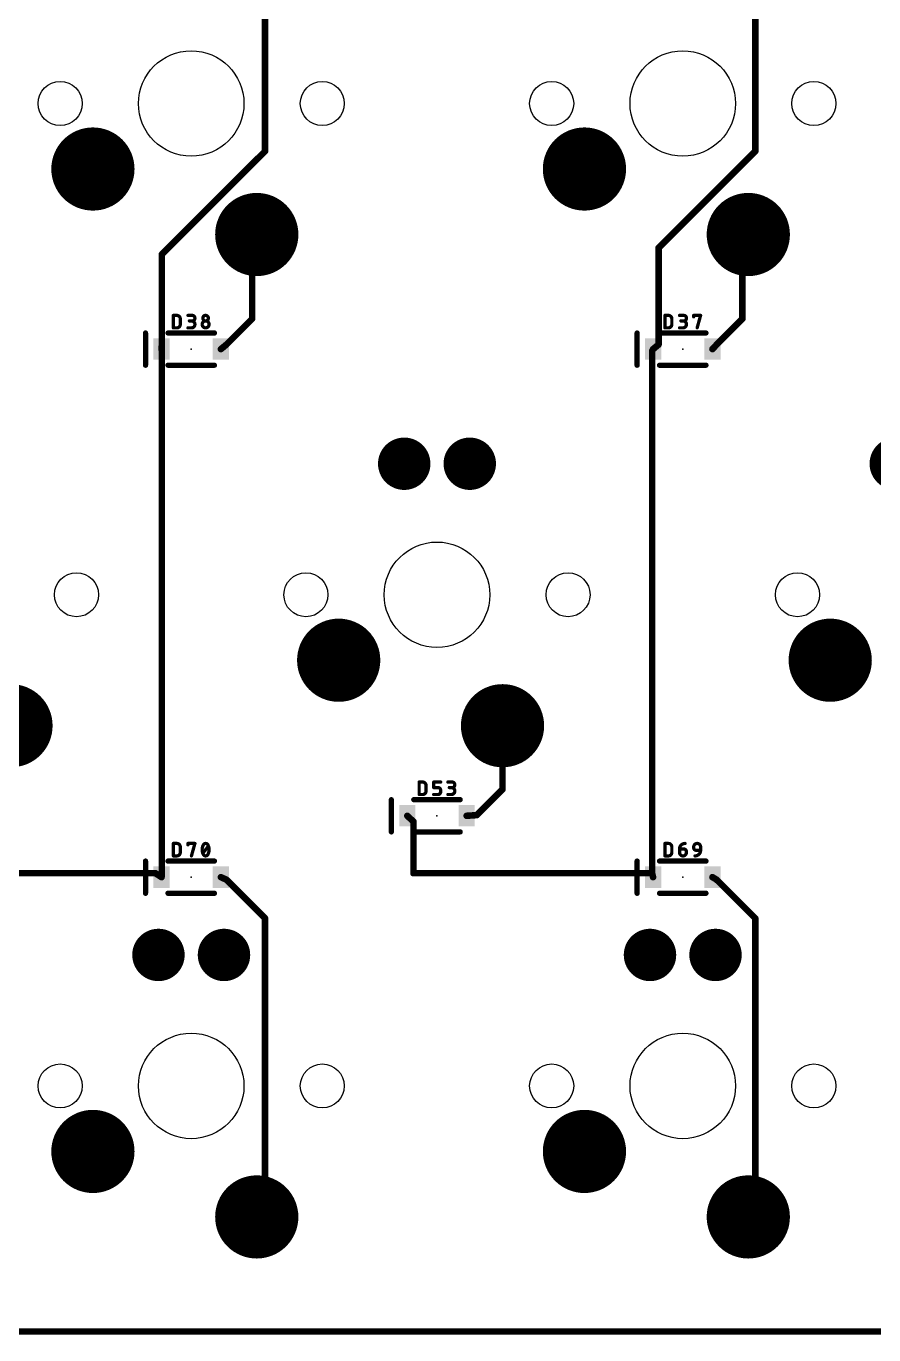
# Model space of a CAD drawing. Extents: x -10 to 314, y -10 to 86.
# Drawn here: x 236.5 to 269.3, y -9.7 to 41.1 of the extents above; entities that cross this region are included whole.
import ezdxf

# ---------------------------------------------------------------- set-up
doc = ezdxf.new("R2010")
doc.units = 0
for name, color, linetype in [('1', 12, 'CONTINUOUS'), ('17', 110, 'CONTINUOUS'), ('20', 31, 'CONTINUOUS'), ('21', 253, 'CONTINUOUS'), ('23', 53, 'CONTINUOUS'), ('25', 253, 'CONTINUOUS')]:
    doc.layers.add(name, color=color, linetype=linetype)

# ---------------------------------------------------------------- blocks, each defined once
blk = doc.blocks.new('RECT')
blk.add_solid([(-0.5, -0.5), (0.5, -0.5), (-0.5, 0.5), (0.5, 0.5)])
blk = doc.blocks.new('ROUNDP')
at = {"const_width": 0.5}
blk.add_lwpolyline([(0, -0.25, 1), (0, 0.25, 1), (0, -0.25)], format="xyb", dxfattribs=at)

msp = doc.modelspace()

# ---------------------------------------------------------------- linework, layer by layer
at = {"layer": '1', "const_width": 0.254}
for points in [[(245.75, 36.25), (245.75, 46.75)], [(264.75, 36.25), (264.75, 46.75)], [(241.75, 32.25), (245.75, 36.25)], [(261, 32.5), (264.75, 36.25)], [(245.25, 33), (245.4275, 33.02)], [(245.25, 33), (245.25, 29.75)], [(264.25, 33), (264.4775, 33.02)], [(264.25, 33), (264.25, 29.75)], [(261, 28.75), (261, 32.5)], [(241.75, 28.75), (241.75, 32.25)], [(245.25, 29.75), (244.25, 28.75)], [(264.25, 29.75), (263.25, 28.75)], [(241.75, 28.75), (241.7375, 28.575)], [(241.75, 28.5), (241.7375, 28.575)], [(241.75, 8.25), (241.75, 28.5)], [(244.25, 28.75), (244.0375, 28.575)], [(260.75, 28.5), (260.7875, 28.575)], [(260.75, 8.25), (260.75, 28.5)], [(261, 28.75), (260.7875, 28.575)], [(263.25, 28.75), (263.0875, 28.575)], [(254.9525, 13.97), (254.9525, 11.5)], [(254.9525, 11.5), (253.9551, 10.5026)], [(251.5, 10.25), (251.2625, 10.4775)], [(251.5, 10.25), (251.5, 8.25)], [(253.9551, 10.5026), (253.5625, 10.4775)], [(232.25, 8.25), (241.5, 8.25)], [(241.5, 8.25), (241.7375, 8.0962)], [(241.75, 8.25), (241.7375, 8.0962)], [(244.25, 8), (244.0375, 8.0962)], [(245.75, 6.5), (244.25, 8)], [(251.5, 8.25), (260.75, 8.25)], [(260.75, 8.25), (260.7875, 8.0962)], [(263.25, 8), (263.0875, 8.0962)], [(264.75, 6.5), (263.25, 8)], [(245.75, -4.75), (245.75, 6.5)], [(264.75, -4.75), (264.75, 6.5)], [(245.5, -5), (245.4275, -5.08)], [(245.5, -5), (245.75, -4.75)], [(264.5, -5), (264.4775, -5.08)], [(264.5, -5), (264.75, -4.75)], [(309.5625, -9.525), (-4.7625, -9.525)]]:
    msp.add_lwpolyline(points, dxfattribs=at)
at = {"layer": '1', "const_width": 0.127}
for points in [[(245.6865, 36.25, 1), (245.8135, 36.25)], [(245.7949, 36.2051, 1), (245.7051, 36.2949)], [(264.6865, 36.25, 1), (264.8135, 36.25)], [(264.7949, 36.2051, 1), (264.7051, 36.2949)], [(245.3135, 33, 1), (245.1865, 33)], [(245.2429, 33.0631, 1), (245.2571, 32.9369)], [(245.4346, 32.9569, 1), (245.4204, 33.0831)], [(264.3135, 33, 1), (264.1865, 33)], [(264.2444, 33.0633, 1), (264.2556, 32.9367)], [(264.4831, 32.9567, 1), (264.4719, 33.0833)], [(261.0635, 32.5, 1), (260.9365, 32.5)], [(260.9551, 32.5449, 1), (261.0449, 32.4551)], [(241.8135, 32.25, 1), (241.6865, 32.25)], [(241.7051, 32.2949, 1), (241.7949, 32.2051)], [(245.1865, 29.75, 1), (245.3135, 29.75)], [(245.2949, 29.7051, 1), (245.2051, 29.7949)], [(264.1865, 29.75, 1), (264.3135, 29.75)], [(264.2949, 29.7051, 1), (264.2051, 29.7949)], [(241.8001, 28.5854, 1), (241.6749, 28.5646)], [(241.6742, 28.5795, 1), (241.8008, 28.5705)], [(241.6865, 28.75, 1), (241.8135, 28.75)], [(241.8135, 28.5, 1), (241.6865, 28.5)], [(241.8133, 28.7455, 1), (241.6867, 28.7545)], [(241.6874, 28.4896, 1), (241.8126, 28.5104)], [(243.9971, 28.624, 1), (244.0779, 28.526)], [(244.2051, 28.7949, 1), (244.2949, 28.7051)], [(244.2904, 28.701, 1), (244.2096, 28.799)], [(260.8135, 28.5, 1), (260.6865, 28.5)], [(260.6932, 28.5284, 1), (260.8068, 28.4716)], [(260.7471, 28.624, 1), (260.8279, 28.526)], [(260.8443, 28.5466, 1), (260.7307, 28.6034)], [(260.9365, 28.75, 1), (261.0635, 28.75)], [(261.0404, 28.701, 1), (260.9596, 28.799)], [(263.041, 28.6182, 1), (263.134, 28.5318)], [(263.2051, 28.7949, 1), (263.2949, 28.7051)], [(263.2965, 28.7068, 1), (263.2035, 28.7932)], [(255.016, 13.97, 1), (254.889, 13.97)], [(254.889, 11.5, 1), (255.016, 11.5)], [(254.9974, 11.4551, 1), (254.9076, 11.5449)], [(251.3064, 10.5234, 1), (251.2186, 10.4316)], [(251.5635, 10.25, 1), (251.4365, 10.25)], [(251.4561, 10.2041, 1), (251.5439, 10.2959)], [(253.5585, 10.5409, 1), (253.5665, 10.4141)], [(253.9102, 10.5475, 1), (254, 10.4577)], [(253.9591, 10.4392, 1), (253.951, 10.5659)], [(241.5345, 8.3033, 1), (241.4655, 8.1967)], [(241.5, 8.1865, 1), (241.5, 8.3135)], [(241.6742, 8.1014, 1), (241.8008, 8.0911)], [(241.6865, 8.25, 1), (241.8135, 8.25)], [(241.8133, 8.2449, 1), (241.6867, 8.2551)], [(241.703, 8.0429, 1), (241.772, 8.1496)], [(244.0637, 8.1541, 1), (244.0113, 8.0384)], [(244.2949, 8.0449, 1), (244.2051, 7.9551)], [(244.2238, 7.9422, 1), (244.2762, 8.0578)], [(251.5, 8.3135, 1), (251.5, 8.1865)], [(251.4365, 8.25, 1), (251.5635, 8.25)], [(260.8117, 8.265, 1), (260.6883, 8.235)], [(260.6865, 8.25, 1), (260.8135, 8.25)], [(260.7258, 8.0812, 1), (260.8492, 8.1113)], [(260.75, 8.1865, 1), (260.75, 8.3135)], [(263.1199, 8.1509, 1), (263.0551, 8.0416)], [(263.2949, 8.0449, 1), (263.2051, 7.9551)], [(263.2176, 7.9454, 1), (263.2824, 8.0546)], [(245.8135, 6.5, 1), (245.6865, 6.5)], [(245.7051, 6.4551, 1), (245.7949, 6.5449)], [(264.8135, 6.5, 1), (264.6865, 6.5)], [(264.7051, 6.4551, 1), (264.7949, 6.5449)], [(245.3804, -5.0374, 1), (245.4746, -5.1226)], [(245.4551, -4.9551, 1), (245.5449, -5.0449)], [(245.5471, -5.0426, 1), (245.4529, -4.9574)], [(245.6865, -4.75, 1), (245.8135, -4.75)], [(245.7949, -4.7949, 1), (245.7051, -4.7051)], [(264.4164, -5.0628, 1), (264.5386, -5.0972)], [(264.4551, -4.9551, 1), (264.5449, -5.0449)], [(264.5611, -5.0172, 1), (264.4389, -4.9828)], [(264.6865, -4.75, 1), (264.8135, -4.75)], [(264.7949, -4.7949, 1), (264.7051, -4.7051)]]:
    msp.add_lwpolyline(points, format="xyb", dxfattribs=at)
at = {"layer": '20', "const_width": 0.1524}
msp.add_lwpolyline([(-4.7625, -9.525), (309.5625, -9.525)], dxfattribs=at)
at = {"layer": '20'}
for centre, radius in [((242.8875, 38.1), 2.0447), ((261.9375, 38.1), 2.0447), ((237.8075, 38.1), 0.8534), ((247.9675, 38.1), 0.8534), ((256.8575, 38.1), 0.8534), ((267.0175, 38.1), 0.8534), ((252.4125, 19.05), 2.0447), ((238.4425, 19.05), 0.8534), ((247.3325, 19.05), 0.8534), ((257.4925, 19.05), 0.8534), ((266.3825, 19.05), 0.8534), ((242.8875, 0), 2.0447), ((261.9375, 0), 2.0447), ((237.8075, 0), 0.8534), ((247.9675, 0), 0.8534), ((256.8575, 0), 0.8534), ((267.0175, 0), 0.8534)]:
    msp.add_circle(centre, radius, dxfattribs=at)
at = {"layer": '21', "const_width": 0.2032}
for points in [[(241.1175, 29.2), (241.1175, 27.95)], [(241.9875, 29.2), (243.7875, 29.2)], [(260.1675, 29.2), (260.1675, 27.95)], [(261.0375, 29.2), (262.8375, 29.2)], [(241.9875, 27.95), (243.7875, 27.95)], [(261.0375, 27.95), (262.8375, 27.95)], [(250.6425, 11.1025), (250.6425, 9.8525)], [(251.5125, 11.1025), (253.3125, 11.1025)], [(251.5125, 9.8525), (253.3125, 9.8525)], [(241.1175, 8.7213), (241.1175, 7.4713)], [(241.9875, 8.7213), (243.7875, 8.7213)], [(260.1675, 8.7213), (260.1675, 7.4713)], [(261.0375, 8.7213), (262.8375, 8.7213)], [(241.9875, 7.4713), (243.7875, 7.4713)], [(261.0375, 7.4713), (262.8375, 7.4713)]]:
    msp.add_lwpolyline(points, dxfattribs=at)
at = {"layer": '21', "const_width": 0.1016}
for points in [[(241.1683, 29.2, 1), (241.0667, 29.2)], [(241.9875, 29.2508, 1), (241.9875, 29.1492)], [(243.7875, 29.1492, 1), (243.7875, 29.2508)], [(260.2183, 29.2, 1), (260.1167, 29.2)], [(261.0375, 29.2508, 1), (261.0375, 29.1492)], [(262.8375, 29.1492, 1), (262.8375, 29.2508)], [(241.0667, 27.95, 1), (241.1683, 27.95)], [(241.9875, 28.0008, 1), (241.9875, 27.8992)], [(243.7875, 27.8992, 1), (243.7875, 28.0008)], [(260.1167, 27.95, 1), (260.2183, 27.95)], [(261.0375, 28.0008, 1), (261.0375, 27.8992)], [(262.8375, 27.8992, 1), (262.8375, 28.0008)], [(250.6933, 11.1025, 1), (250.5917, 11.1025)], [(251.5125, 11.1533, 1), (251.5125, 11.0517)], [(253.3125, 11.0517, 1), (253.3125, 11.1533)], [(250.5917, 9.8525, 1), (250.6933, 9.8525)], [(251.5125, 9.9033, 1), (251.5125, 9.8017)], [(253.3125, 9.8017, 1), (253.3125, 9.9033)], [(241.1683, 8.7213, 1), (241.0667, 8.7213)], [(241.9875, 8.7721, 1), (241.9875, 8.6705)], [(243.7875, 8.6705, 1), (243.7875, 8.7721)], [(260.2183, 8.7213, 1), (260.1167, 8.7213)], [(261.0375, 8.7721, 1), (261.0375, 8.6705)], [(262.8375, 8.6705, 1), (262.8375, 8.7721)], [(241.0667, 7.4713, 1), (241.1683, 7.4713)], [(241.9875, 7.5221, 1), (241.9875, 7.4205)], [(243.7875, 7.4205, 1), (243.7875, 7.5221)], [(260.1167, 7.4713, 1), (260.2183, 7.4713)], [(261.0375, 7.5221, 1), (261.0375, 7.4205)], [(262.8375, 7.4205, 1), (262.8375, 7.5221)]]:
    msp.add_lwpolyline(points, format="xyb", dxfattribs=at)
at = {"layer": '23'}
for p in [(242.8875, 28.575), (261.9375, 28.575), (252.4125, 10.4775), (242.8875, 8.0962), (261.9375, 8.0962)]:
    msp.add_point(p, dxfattribs=at)
at = {"layer": '25', "const_width": 0.127}
for points in [[(242.1957, 29.4005), (242.1957, 29.8831)], [(242.1957, 29.8831), (242.3297, 29.8831)], [(242.7626, 29.8831), (242.9235, 29.8831)], [(261.2457, 29.4005), (261.2457, 29.8831)], [(261.2457, 29.8831), (261.3797, 29.8831)], [(261.8126, 29.8831), (261.9735, 29.8831)], [(262.3612, 29.8295), (262.3612, 29.8831)], [(262.3612, 29.8831), (262.6293, 29.8831)], [(262.6293, 29.8831), (262.4953, 29.4005)], [(242.3297, 29.4005), (242.1957, 29.4005)], [(242.4638, 29.749), (242.4638, 29.5346)], [(242.7626, 29.4005), (242.8966, 29.4005)], [(242.9235, 29.6686), (242.8162, 29.6686)], [(261.3797, 29.4005), (261.2457, 29.4005)], [(261.5138, 29.749), (261.5138, 29.5346)], [(261.8126, 29.4005), (261.9466, 29.4005)], [(261.9735, 29.6686), (261.8662, 29.6686)], [(251.7207, 11.303), (251.7207, 11.7856)], [(251.7207, 11.7856), (251.8547, 11.7856)], [(251.9888, 11.6515), (251.9888, 11.4371)], [(252.2876, 11.5711), (252.2876, 11.7856)], [(252.2876, 11.7856), (252.5557, 11.7856)], [(252.8362, 11.7856), (252.9971, 11.7856)], [(251.8547, 11.303), (251.7207, 11.303)], [(252.4485, 11.5711), (252.2876, 11.5711)], [(252.2876, 11.303), (252.4485, 11.303)], [(252.5557, 11.4102), (252.5557, 11.4639)], [(252.8362, 11.303), (252.9703, 11.303)], [(252.9971, 11.5711), (252.8898, 11.5711)], [(242.1957, 8.9218), (242.1957, 9.4044)], [(242.1957, 9.4044), (242.3297, 9.4044)], [(242.4638, 9.2703), (242.4638, 9.0558)], [(242.7626, 9.3507), (242.7626, 9.4044)], [(242.7626, 9.4044), (243.0307, 9.4044)], [(243.0307, 9.4044), (242.8966, 8.9218)], [(243.338, 9.029), (243.5525, 9.2971)], [(261.2457, 8.9218), (261.2457, 9.4044)], [(261.2457, 9.4044), (261.3797, 9.4044)], [(261.5138, 9.2703), (261.5138, 9.0558)], [(261.8126, 9.1899), (261.9735, 9.1899)], [(261.8126, 9.0558), (261.8126, 9.1899)], [(262.0807, 9.0826), (262.0807, 9.0558)], [(262.3612, 9.2435), (262.3612, 9.2703)], [(262.6293, 9.1362), (262.4685, 9.1362)], [(262.6293, 9.2703), (262.6293, 9.1362)], [(242.3297, 8.9218), (242.1957, 8.9218)], [(261.3797, 8.9218), (261.2457, 8.9218)]]:
    msp.add_lwpolyline(points, dxfattribs=at)
at = {"layer": '25'}
for points, const_width in [([(242.2274, 29.8831, 1), (242.1639, 29.8831)], 0.0635), ([(242.1957, 29.9149, 1), (242.1957, 29.8514)], 0.0635), ([(242.4638, 29.749, 0.4142), (242.3297, 29.8831)], 0.127), ([(242.3297, 29.9149, 1), (242.3297, 29.8514)], 0.0635), ([(242.3297, 29.8514, 1), (242.3297, 29.9149)], 0.0635), ([(242.7626, 29.9149, 1), (242.7626, 29.8514)], 0.0635), ([(242.9235, 29.6686, 1), (242.9235, 29.8831)], 0.127), ([(242.9235, 29.9149, 1), (242.9235, 29.8514)], 0.0635), ([(242.9235, 29.8514, 1), (242.9235, 29.9149)], 0.0635), ([(243.5525, 29.7759, 1), (243.338, 29.7759)], 0.127), ([(261.2774, 29.8831, 1), (261.2139, 29.8831)], 0.0635), ([(261.2457, 29.9149, 1), (261.2457, 29.8514)], 0.0635), ([(261.5138, 29.749, 0.4142), (261.3797, 29.8831)], 0.127), ([(261.3797, 29.9149, 1), (261.3797, 29.8514)], 0.0635), ([(261.3797, 29.8514, 1), (261.3797, 29.9149)], 0.0635), ([(261.8126, 29.9149, 1), (261.8126, 29.8514)], 0.0635), ([(261.9735, 29.6686, 1), (261.9735, 29.8831)], 0.127), ([(261.9735, 29.9149, 1), (261.9735, 29.8514)], 0.0635), ([(261.9735, 29.8514, 1), (261.9735, 29.9149)], 0.0635), ([(262.3612, 29.9149, 1), (262.3612, 29.8514)], 0.0635), ([(262.393, 29.8831, 1), (262.3295, 29.8831)], 0.0635), ([(262.6599, 29.8746, 1), (262.5987, 29.8916)], 0.0635), ([(262.6293, 29.8514, 1), (262.6293, 29.9149)], 0.0635), ([(242.1957, 29.4322, 1), (242.1957, 29.3688)], 0.0635), ([(242.3297, 29.4005, 0.4142), (242.4638, 29.5346)], 0.127), ([(242.3297, 29.4322, 1), (242.3297, 29.3688)], 0.0635), ([(242.3297, 29.3688, 1), (242.3297, 29.4322)], 0.0635), ([(242.4955, 29.749, 1), (242.432, 29.749)], 0.0635), ([(242.432, 29.749, 1), (242.4955, 29.749)], 0.0635), ([(242.4955, 29.5346, 1), (242.432, 29.5346)], 0.0635), ([(242.432, 29.5346, 1), (242.4955, 29.5346)], 0.0635), ([(242.7626, 29.4322, 1), (242.7626, 29.3688)], 0.0635), ([(242.8162, 29.7004, 1), (242.8162, 29.6369)], 0.0635), ([(242.8966, 29.4005, 1), (242.8966, 29.6686)], 0.127), ([(242.8966, 29.7004, 1), (242.8966, 29.6369)], 0.0635), ([(242.8966, 29.4322, 1), (242.8966, 29.3688)], 0.0635), ([(242.9235, 29.7004, 1), (242.9235, 29.6369)], 0.0635), ([(242.8966, 29.3688, 1), (242.8966, 29.4322)], 0.0635), ([(242.9235, 29.6369, 1), (242.9235, 29.7004)], 0.0635), ([(243.5793, 29.5346, 1), (243.3112, 29.5346)], 0.127), ([(243.3112, 29.5346, 1), (243.5793, 29.5346)], 0.127), ([(243.343, 29.5346, 1), (243.2795, 29.5346)], 0.0635), ([(243.2795, 29.5346, 1), (243.343, 29.5346)], 0.0635), ([(243.338, 29.7759, 1), (243.5525, 29.7759)], 0.127), ([(243.3698, 29.7759, 1), (243.3063, 29.7759)], 0.0635), ([(243.3063, 29.7759, 1), (243.3698, 29.7759)], 0.0635), ([(243.5843, 29.7759, 1), (243.5208, 29.7759)], 0.0635), ([(243.5208, 29.7759, 1), (243.5843, 29.7759)], 0.0635), ([(243.6111, 29.5346, 1), (243.5476, 29.5346)], 0.0635), ([(243.5476, 29.5346, 1), (243.6111, 29.5346)], 0.0635), ([(261.2457, 29.4322, 1), (261.2457, 29.3688)], 0.0635), ([(261.3797, 29.4005, 0.4142), (261.5138, 29.5346)], 0.127), ([(261.3797, 29.4322, 1), (261.3797, 29.3688)], 0.0635), ([(261.3797, 29.3688, 1), (261.3797, 29.4322)], 0.0635), ([(261.5455, 29.749, 1), (261.482, 29.749)], 0.0635), ([(261.482, 29.749, 1), (261.5455, 29.749)], 0.0635), ([(261.5455, 29.5346, 1), (261.482, 29.5346)], 0.0635), ([(261.482, 29.5346, 1), (261.5455, 29.5346)], 0.0635), ([(261.8126, 29.4322, 1), (261.8126, 29.3688)], 0.0635), ([(261.8662, 29.7004, 1), (261.8662, 29.6369)], 0.0635), ([(261.9466, 29.4005, 1), (261.9466, 29.6686)], 0.127), ([(261.9466, 29.7004, 1), (261.9466, 29.6369)], 0.0635), ([(261.9466, 29.4322, 1), (261.9466, 29.3688)], 0.0635), ([(261.9735, 29.7004, 1), (261.9735, 29.6369)], 0.0635), ([(261.9466, 29.3688, 1), (261.9466, 29.4322)], 0.0635), ([(261.9735, 29.6369, 1), (261.9735, 29.7004)], 0.0635), ([(262.3295, 29.8295, 1), (262.393, 29.8295)], 0.0635), ([(262.4647, 29.409, 1), (262.5259, 29.392)], 0.0635), ([(242.1639, 29.4005, 1), (242.2274, 29.4005)], 0.0635), ([(261.2139, 29.4005, 1), (261.2774, 29.4005)], 0.0635), ([(251.7524, 11.7856, 1), (251.6889, 11.7856)], 0.0635), ([(251.7207, 11.8174, 1), (251.7207, 11.7538)], 0.0635), ([(251.9888, 11.6515, 0.4142), (251.8547, 11.7856)], 0.127), ([(251.8547, 11.8174, 1), (251.8547, 11.7538)], 0.0635), ([(251.8547, 11.7538, 1), (251.8547, 11.8174)], 0.0635), ([(252.0205, 11.6515, 1), (251.957, 11.6515)], 0.0635), ([(251.957, 11.6515, 1), (252.0205, 11.6515)], 0.0635), ([(252.3193, 11.7856, 1), (252.2558, 11.7856)], 0.0635), ([(252.2876, 11.8174, 1), (252.2876, 11.7538)], 0.0635), ([(252.5557, 11.7538, 1), (252.5557, 11.8174)], 0.0635), ([(252.8362, 11.8174, 1), (252.8362, 11.7538)], 0.0635), ([(252.9971, 11.8174, 1), (252.9971, 11.7538)], 0.0635), ([(252.9971, 11.5711, 1), (252.9971, 11.7856)], 0.127), ([(252.9971, 11.7538, 1), (252.9971, 11.8174)], 0.0635), ([(251.7207, 11.3348, 1), (251.7207, 11.2713)], 0.0635), ([(251.6889, 11.303, 1), (251.7524, 11.303)], 0.0635), ([(251.8547, 11.303, 0.4142), (251.9888, 11.4371)], 0.127), ([(251.8547, 11.3347, 1), (251.8547, 11.2713)], 0.0635), ([(251.8547, 11.2713, 1), (251.8547, 11.3348)], 0.0635), ([(252.0205, 11.4371, 1), (251.957, 11.4371)], 0.0635), ([(251.957, 11.4371, 1), (252.0205, 11.4371)], 0.0635), ([(252.2876, 11.6029, 1), (252.2876, 11.5394)], 0.0635), ([(252.2558, 11.5711, 1), (252.3193, 11.5711)], 0.0635), ([(252.2876, 11.3348, 1), (252.2876, 11.2713)], 0.0635), ([(252.5557, 11.4639, 0.4142), (252.4485, 11.5711)], 0.127), ([(252.4485, 11.6029, 1), (252.4485, 11.5394)], 0.0635), ([(252.4485, 11.303, 0.4142), (252.5557, 11.4102)], 0.127), ([(252.4485, 11.3348, 1), (252.4485, 11.2713)], 0.0635), ([(252.4485, 11.5394, 1), (252.4485, 11.6029)], 0.0635), ([(252.4485, 11.2713, 1), (252.4485, 11.3348)], 0.0635), ([(252.5874, 11.4639, 1), (252.524, 11.4639)], 0.0635), ([(252.524, 11.4639, 1), (252.5874, 11.4639)], 0.0635), ([(252.5874, 11.4102, 1), (252.524, 11.4102)], 0.0635), ([(252.524, 11.4102, 1), (252.5874, 11.4102)], 0.0635), ([(252.8362, 11.3348, 1), (252.8362, 11.2713)], 0.0635), ([(252.8898, 11.6029, 1), (252.8898, 11.5394)], 0.0635), ([(252.9703, 11.303, 1), (252.9703, 11.5711)], 0.127), ([(252.9703, 11.6029, 1), (252.9703, 11.5394)], 0.0635), ([(252.9703, 11.3348, 1), (252.9703, 11.2713)], 0.0635), ([(252.9971, 11.6029, 1), (252.9971, 11.5394)], 0.0635), ([(252.9703, 11.2713, 1), (252.9703, 11.3348)], 0.0635), ([(252.9971, 11.5394, 1), (252.9971, 11.6029)], 0.0635), ([(242.2274, 9.4044, 1), (242.1639, 9.4044)], 0.0635), ([(242.1957, 9.4361, 1), (242.1957, 9.3726)], 0.0635), ([(242.4638, 9.2703, 0.4142), (242.3297, 9.4044)], 0.127), ([(242.3297, 9.4361, 1), (242.3297, 9.3726)], 0.0635), ([(242.3297, 9.3726, 1), (242.3297, 9.4361)], 0.0635), ([(242.4955, 9.2703, 1), (242.432, 9.2703)], 0.0635), ([(242.432, 9.2703, 1), (242.4955, 9.2703)], 0.0635), ([(242.7943, 9.4044, 1), (242.7308, 9.4044)], 0.0635), ([(242.7308, 9.3507, 1), (242.7943, 9.3507)], 0.0635), ([(242.7626, 9.4361, 1), (242.7626, 9.3726)], 0.0635), ([(243.0613, 9.3959, 1), (243.0001, 9.4128)], 0.0635), ([(243.0307, 9.3726, 1), (243.0307, 9.4361)], 0.0635), ([(243.3514, 9.3373, 0.1139), (243.3112, 9.1631)], 0.127), ([(243.3112, 9.1631, 0.1139), (243.3514, 8.9888)], 0.127), ([(243.343, 9.163, 1), (243.2795, 9.1631)], 0.0635), ([(243.2795, 9.163, 1), (243.343, 9.1631)], 0.0635), ([(243.4453, 9.4044, 0.3205), (243.3514, 9.3373)], 0.127), ([(243.3214, 9.3476, 1), (243.3815, 9.327)], 0.0635), ([(243.38, 9.3234, 1), (243.3229, 9.3512)], 0.0635), ([(243.5391, 9.3373, 0.3205), (243.4453, 9.4044)], 0.127), ([(243.4453, 9.4361, 1), (243.4453, 9.3726)], 0.0635), ([(243.4453, 9.3726, 1), (243.4453, 9.4361)], 0.0635), ([(243.5793, 9.1631, 0.1139), (243.5391, 9.3373)], 0.127), ([(243.5677, 9.3512, 1), (243.5106, 9.3234)], 0.0635), ([(243.5391, 8.9888, 0.1139), (243.5793, 9.1631)], 0.127), ([(243.5091, 9.327, 1), (243.5692, 9.3476)], 0.0635), ([(243.5773, 9.2773, 1), (243.5277, 9.3169)], 0.0635), ([(243.6111, 9.163, 1), (243.5476, 9.1631)], 0.0635), ([(243.5476, 9.1631, 1), (243.6111, 9.163)], 0.0635), ([(261.2774, 9.4044, 1), (261.2139, 9.4044)], 0.0635), ([(261.2457, 9.4361, 1), (261.2457, 9.3726)], 0.0635), ([(261.5138, 9.2703, 0.4142), (261.3797, 9.4044)], 0.127), ([(261.3797, 9.4361, 1), (261.3797, 9.3726)], 0.0635), ([(261.3797, 9.3726, 1), (261.3797, 9.4361)], 0.0635), ([(261.5455, 9.2703, 1), (261.482, 9.2703)], 0.0635), ([(261.482, 9.2703, 1), (261.5455, 9.2703)], 0.0635), ([(262.0271, 9.4044, 0.4142), (261.8126, 9.1899)], 0.127), ([(261.8126, 9.2216, 1), (261.8126, 9.1581)], 0.0635), ([(261.8443, 9.1899, 1), (261.7808, 9.1899)], 0.0635), ([(261.7808, 9.1899, 1), (261.8443, 9.1899)], 0.0635), ([(262.0807, 9.0826, 0.4142), (261.9735, 9.1899)], 0.127), ([(261.9735, 9.2216, 1), (261.9735, 9.1581)], 0.0635), ([(261.9735, 9.1581, 1), (261.9735, 9.2216)], 0.0635), ([(262.0271, 9.3726, 1), (262.0271, 9.4361)], 0.0635), ([(262.1125, 9.0826, 1), (262.049, 9.0826)], 0.0635), ([(262.6293, 9.2703, 1), (262.3612, 9.2703)], 0.127), ([(262.3612, 9.2435, 0.4142), (262.4685, 9.1362)], 0.127), ([(262.393, 9.2703, 1), (262.3295, 9.2703)], 0.0635), ([(262.393, 9.2435, 1), (262.3295, 9.2435)], 0.0635), ([(262.3295, 9.2703, 1), (262.393, 9.2703)], 0.0635), ([(262.3295, 9.2435, 1), (262.393, 9.2435)], 0.0635), ([(262.4148, 8.9218, 0.4142), (262.6293, 9.1362)], 0.127), ([(262.4685, 9.168, 1), (262.4685, 9.1045)], 0.0635), ([(262.4685, 9.1045, 1), (262.4685, 9.168)], 0.0635), ([(262.6611, 9.2703, 1), (262.5976, 9.2703)], 0.0635), ([(262.5976, 9.2703, 1), (262.6611, 9.2703)], 0.0635), ([(262.6611, 9.1362, 1), (262.5976, 9.1362)], 0.0635), ([(262.5976, 9.1362, 1), (262.6611, 9.1362)], 0.0635), ([(262.6293, 9.1045, 1), (262.6293, 9.168)], 0.0635), ([(242.1957, 8.9535, 1), (242.1957, 8.89)], 0.0635), ([(242.1639, 8.9218, 1), (242.2274, 8.9218)], 0.0635), ([(242.3297, 8.9218, 0.4142), (242.4638, 9.0558)], 0.127), ([(242.3297, 8.9535, 1), (242.3297, 8.89)], 0.0635), ([(242.3297, 8.89, 1), (242.3297, 8.9535)], 0.0635), ([(242.4955, 9.0558, 1), (242.432, 9.0558)], 0.0635), ([(242.432, 9.0558, 1), (242.4955, 9.0558)], 0.0635), ([(242.8661, 8.9302, 1), (242.9272, 8.9133)], 0.0635), ([(243.3132, 9.0488, 1), (243.3628, 9.0092)], 0.0635), ([(243.3514, 8.9888, 0.3205), (243.4453, 8.9218)], 0.127), ([(243.3815, 8.9991, 1), (243.3214, 8.9785)], 0.0635), ([(243.3229, 8.9749, 1), (243.38, 9.0027)], 0.0635), ([(243.4453, 8.9218, 0.3205), (243.5391, 8.9888)], 0.127), ([(243.4453, 8.9535, 1), (243.4453, 8.89)], 0.0635), ([(243.4453, 8.89, 1), (243.4453, 8.9535)], 0.0635), ([(243.5106, 9.0027, 1), (243.5677, 8.9749)], 0.0635), ([(243.5692, 8.9785, 1), (243.5091, 8.9991)], 0.0635), ([(261.2457, 8.9535, 1), (261.2457, 8.89)], 0.0635), ([(261.2139, 8.9218, 1), (261.2774, 8.9218)], 0.0635), ([(261.3797, 8.9218, 0.4142), (261.5138, 9.0558)], 0.127), ([(261.3797, 8.9535, 1), (261.3797, 8.89)], 0.0635), ([(261.3797, 8.89, 1), (261.3797, 8.9535)], 0.0635), ([(261.5455, 9.0558, 1), (261.482, 9.0558)], 0.0635), ([(261.482, 9.0558, 1), (261.5455, 9.0558)], 0.0635), ([(261.8126, 9.0558, 1), (262.0807, 9.0558)], 0.127), ([(261.8443, 9.0558, 1), (261.7808, 9.0558)], 0.0635), ([(261.7808, 9.0558, 1), (261.8443, 9.0558)], 0.0635), ([(262.1125, 9.0558, 1), (262.049, 9.0558)], 0.0635), ([(262.049, 9.0826, 1), (262.1125, 9.0826)], 0.0635), ([(262.049, 9.0558, 1), (262.1125, 9.0558)], 0.0635), ([(262.4148, 8.9535, 1), (262.4148, 8.89)], 0.0635)]:
    msp.add_lwpolyline(points, format="xyb", dxfattribs=dict(at, const_width=const_width))

# ---------------------------------------------------------------- block references
at = {"layer": '1', "xscale": 0.63, "yscale": 0.83}
for p in [(241.7375, 28.575), (244.0375, 28.575), (260.7875, 28.575), (263.0875, 28.575), (251.2625, 10.4775), (253.5625, 10.4775), (241.7375, 8.0962), (244.0375, 8.0962), (260.7875, 8.0962), (263.0875, 8.0962)]:
    msp.add_blockref('RECT', p, dxfattribs=at)
at = {"layer": '17'}
for p, xscale, yscale in [((239.0775, 35.56), 3.2258, 3.2258), ((258.1275, 35.56), 3.2258, 3.2258), ((245.4275, 33.02), 3.2258, 3.2258), ((264.4775, 33.02), 3.2258, 3.2258), ((251.1425, 24.13), 2.032, 2.032), ((253.6825, 24.13), 2.032, 2.032), ((270.1925, 24.13), 2.032, 2.032), ((248.6025, 16.51), 3.2258, 3.2258), ((267.6525, 16.51), 3.2258, 3.2258), ((235.9025, 13.97), 3.2258, 3.2258), ((254.9525, 13.97), 3.2258, 3.2258), ((241.6175, 5.08), 2.032, 2.032), ((244.1575, 5.08), 2.032, 2.032), ((260.6675, 5.08), 2.032, 2.032), ((263.2075, 5.08), 2.032, 2.032), ((239.0775, -2.54), 3.2258, 3.2258), ((258.1275, -2.54), 3.2258, 3.2258), ((245.4275, -5.08), 3.2258, 3.2258), ((264.4775, -5.08), 3.2258, 3.2258)]:
    msp.add_blockref('ROUNDP', p, dxfattribs=dict(at, xscale=xscale, yscale=yscale))

doc.saveas('drawing.dxf')
